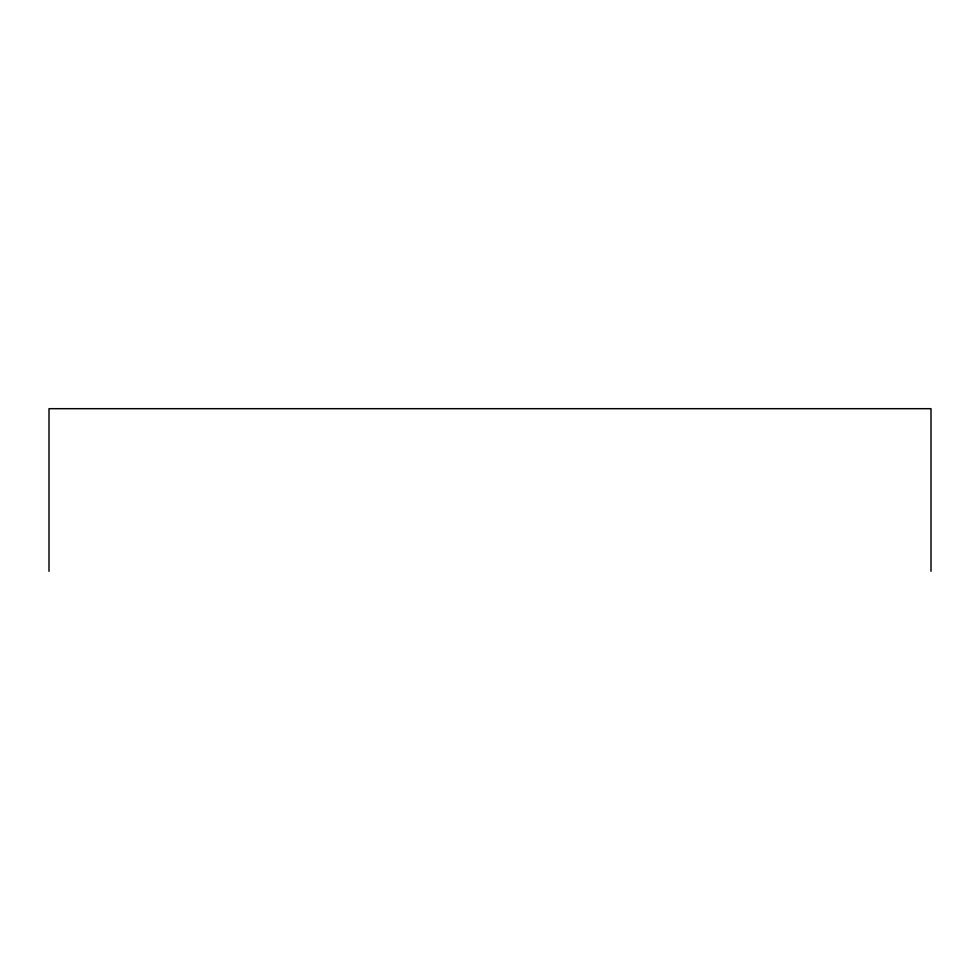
<?xml version="1.0" encoding="UTF-8"?>
<svg xmlns="http://www.w3.org/2000/svg" width="980" height="980" viewBox="0 0 980 980"><rect width="100%" height="100%" fill="white"/><g stroke="black" fill="none" stroke-linecap="round" stroke-linejoin="round"><path stroke-width="1.47" d="M931 571.316L931 408.685L49 408.685L49 571.316"/></g></svg>
